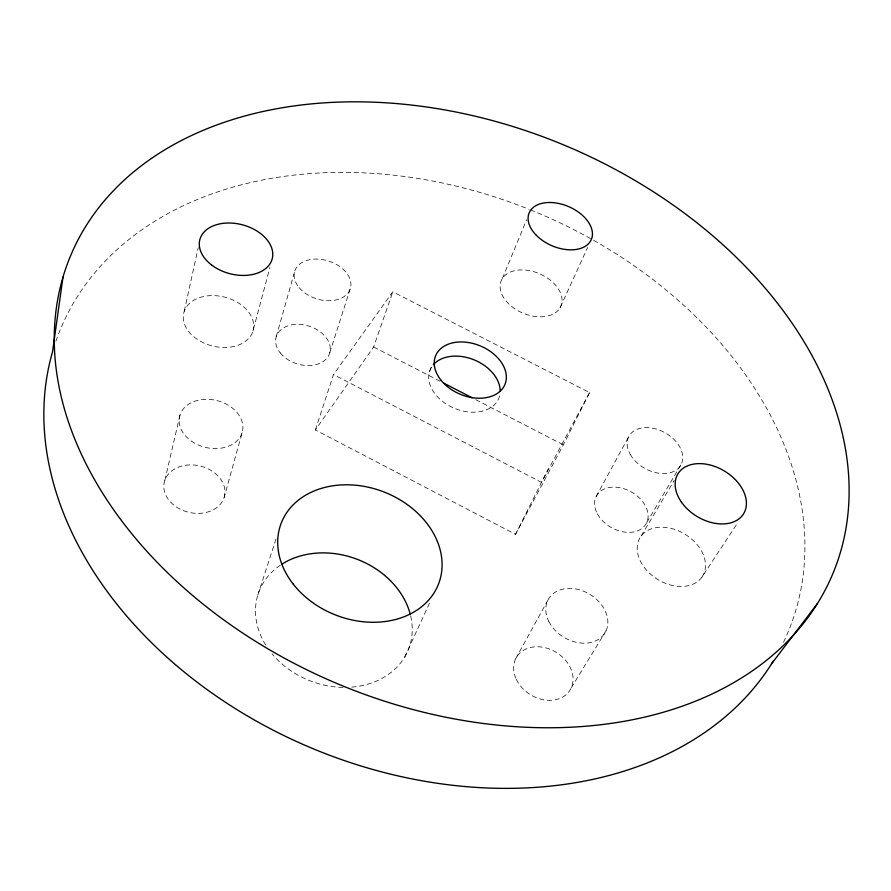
<?xml version="1.0" encoding="UTF-8"?>
<svg xmlns="http://www.w3.org/2000/svg" width="891" height="891" viewBox="0 0 891 891"><rect width="100%" height="100%" fill="white"/><g stroke="black" fill="none" stroke-linecap="round" stroke-linejoin="round"><path stroke-width="0.67" stroke-dasharray="4.46 3.34" d="M184.248 311.237L198.203 247.72M164.846 480.327L180.116 414.605M252.921 331.162A35.774 25.182 14.2 0 0 207.614 295.868A35.774 25.182 14.2 0 0 194.873 337.611A35.774 25.182 14.2 0 0 252.921 331.162L269.917 267.411M224.153 497.401A30.895 23.845 13 0 0 185.64 465.269A30.895 23.845 13 0 0 173.422 504.774A30.895 23.845 13 0 0 224.153 497.401L242.118 432.714A32.321 24.09 13.8 0 0 201.656 399.636A32.321 24.09 13.8 0 0 189.282 439.519A32.321 24.09 13.8 0 0 242.118 432.714M276.232 336.742L294.743 271.209M329.77 352.736L350.464 288.105M257.789 595.143L276.11 538.699M315.369 429.941L333.49 374.565L392.82 291.791L589.586 392.586L563.346 444.843L515.521 534.366L315.369 429.941L373.63 347L392.82 291.791M429.507 371.614L432.024 365.165M502.379 278.471L526.637 219.676M560.071 307.818A32.455 21.384 23.3 0 0 526.024 270.14A32.455 21.384 23.3 0 0 507.146 302.194A32.455 21.384 23.3 0 0 560.071 307.818L587.67 247.386M404.792 656.867L430.676 600.601M515.521 534.366L548.321 468.755M589.586 392.586L541.516 482.376L333.49 374.565M596.19 496.465L628.645 436.813M515.744 658.583L547.865 600.222M646.732 522.616L681.448 463.921M641.208 535.992L674.142 480.483M571.22 687.897L606.08 630.75M701.952 577.078A36.698 26.407 31.8 0 0 669.208 527.984A36.698 26.407 31.8 0 0 642.912 565.462A36.698 26.407 31.8 0 0 701.952 577.078L737.681 522.794M373.63 347L440.154 381.303M475.883 399.736L563.346 444.843M410.673 615.937A80.123 65.166 20.9 0 1 351.422 687.139M343.068 687.395A80.123 65.166 20.9 0 1 272.045 653.805M265.718 645.006A80.123 65.166 20.9 0 1 280.587 565.005M499.584 395.927A37.155 26.162 22.6 0 1 453.742 408.033A37.155 26.162 22.6 0 1 431.857 366.669M55.899 341.253A394.056 290.511 22.6 0 1 529.12 209.352M530.412 209.875A394.056 290.511 22.6 0 1 782.565 644.171M548.811 621.406A32.911 25.093 31 0 0 602.394 636.196A32.911 25.093 31 0 0 579.295 589.775A32.911 25.093 31 0 0 548.811 621.406M630.215 454.365A29.693 20.493 28.9 0 0 678.352 468.321A29.693 20.493 28.9 0 0 656.266 429.072A29.693 20.493 28.9 0 0 630.215 454.365M299.12 287.604A29.113 19.814 17.5 0 0 348.169 292.783A29.113 19.814 17.5 0 0 320.326 259.281A29.113 19.814 17.5 0 0 299.12 287.604M516.323 679.332A31.419 24.792 31.8 0 0 567.589 693.276A31.419 24.792 31.8 0 0 546.138 647.969A31.419 24.792 31.8 0 0 516.323 679.332M597.393 513.795A28.479 20.426 29.4 0 0 643.658 527.004A28.479 20.426 29.4 0 0 623.021 488.446A28.479 20.426 29.4 0 0 597.393 513.795M280.275 352.947A27.944 19.78 17.1 0 0 327.509 357.414A27.944 19.78 17.1 0 0 301.024 324.491A27.944 19.78 17.1 0 0 280.275 352.947"/><path stroke-width="1.34" d="M62.983 277.157L52.502 351.99A394.056 290.511 22.6 0 0 307.362 746.302A394.056 290.511 22.6 0 0 773.165 661.267M771.695 663.639L817.426 603.563A412.956 292.192 22.6 0 0 403.523 104.214A412.956 292.192 22.6 0 0 134.118 536.594A412.956 292.192 22.6 0 0 817.426 603.563M443.852 383.208L472.185 397.82M433.405 364.664A37.155 26.162 22.6 0 1 473.778 359.719A37.155 26.162 22.6 0 1 500.185 391.338M281.745 564.248A80.123 65.166 20.9 0 1 410.35 614.601M211.624 265.006A37.433 25.238 14.9 0 0 272.033 259.448A37.433 25.238 14.9 0 0 224.454 223.196A37.433 25.238 14.9 0 0 211.624 265.006M440.611 379.7A37.5 26.162 22.6 0 0 502.858 388.186A37.5 26.162 22.6 0 0 467.407 342.389A37.5 26.162 22.6 0 0 440.611 379.7M681.448 502.134A38.436 26.53 31.1 0 0 742.994 514.697A38.436 26.53 31.1 0 0 707.911 464.501A38.436 26.53 31.1 0 0 681.448 502.134M292.983 583.805A84.333 66.101 21.1 0 0 434.697 591.847A84.333 66.101 21.1 0 0 352.012 484.949A84.333 66.101 21.1 0 0 292.983 583.805M535.669 234.6A33.813 21.261 23.3 0 0 590.544 241.082A33.813 21.261 23.3 0 0 554.614 202.792A33.813 21.261 23.3 0 0 535.669 234.6"/></g></svg>
